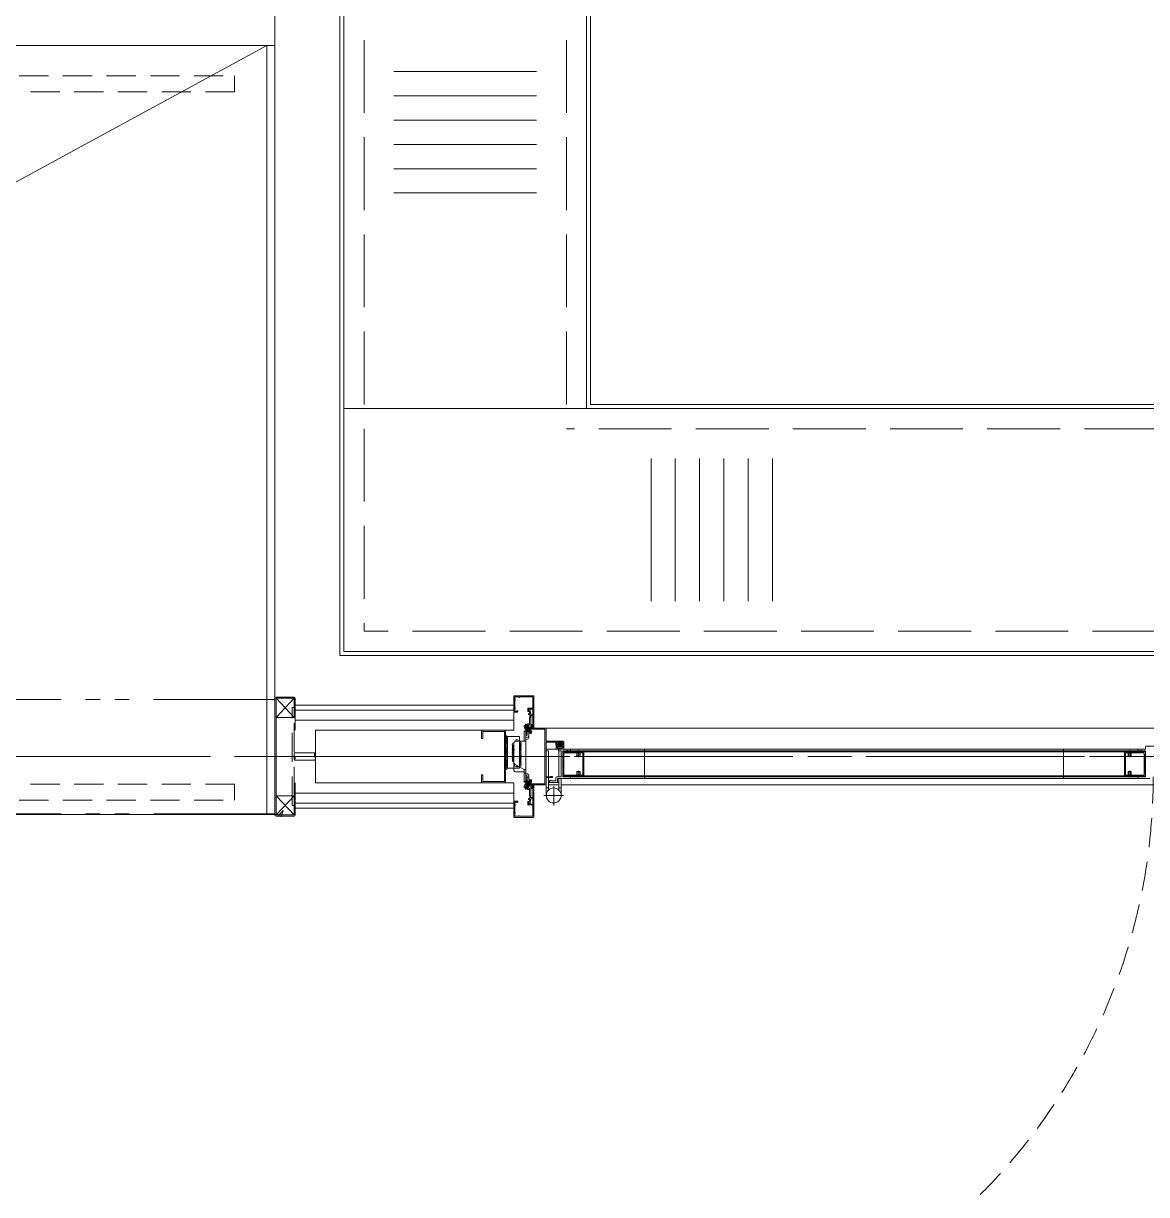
# Model space of a CAD drawing. Units: millimetres at full size. Extents: x -12803 to 120774, y -9413 to 101127.
# Drawn here: x 106304 to 107691, y 14905 to 16352 of the extents above; entities that cross this region are included whole.
import ezdxf

# ---------------------------------------------------------------- set-up
doc = ezdxf.new("R2010")
doc.units = ezdxf.units.MM
doc.header["$LTSCALE"] = 30
for name, pattern in [('CHAIN2', [12, 9, -1, 1, -1]), ('DASHED1', [1.8, 1.2, -0.6]), ('DASHED3', [4, 3, -1]), ('DOUBLE_CHAIN1', [8.8, 5, -1, 0.6, -0.6, 0.6, -1]), ('LONG_DOUBLE_CHAIN', [21.8, 18, -1, 0.6, -0.6, 0.6, -1])]:
    doc.linetypes.add(name, pattern=pattern)
doc.layers.add('0-0_NoName', color=7, linetype='Continuous')
for name, color, linetype, lineweight in [('0-4_AIHO33-厨房機器隠れ線', 7, 'DASHED1', 15), ('0-5_AIHO47-厨房機器アウトライン', 7, 'Continuous', 15), ('1-1_AIHO20-排水溝', 7, 'Continuous', 15), ('1-3_AIHO15-壁開口寸法・コメント', 7, 'Continuous', 15), ('2-2_間仕切り芯', 7, 'DOUBLE_CHAIN1', 15), ('2-3_間仕切り', 7, 'Continuous', 15), ('2-A_建具', 7, 'Continuous', 15), ('2-B_金物', 7, 'Continuous', 15), ('3-2_AIHO08-壁芯', 7, 'CHAIN2', 15), ('3-3_AIHO30-厨房機器', 7, 'Continuous', 15), ('3-7_AIHO32-厨房機器補助線', 7, 'LONG_DOUBLE_CHAIN', 15)]:
    doc.layers.add(name, color=color, linetype=linetype, lineweight=lineweight)

# ---------------------------------------------------------------- blocks, each defined once
blk = doc.blocks.new('グループ部品-707')
at = {"layer": '1-3_AIHO15-壁開口寸法・コメント'}
blk.add_line((106614.36, 15719.91), (106614.36, 16790.72), dxfattribs=at)
blk = doc.blocks.new('グループ部品-732')
at = {"layer": '0-4_AIHO33-厨房機器隠れ線'}
for points in [[(105704.36, 16287.41), (106564.36, 16287.41), (106564.36, 16267.41), (105704.36, 16267.41)], [(105704.36, 15392.41), (106564.36, 15392.41), (106564.36, 15412.41), (105704.36, 15412.41)]]:
    blk.add_lwpolyline(points, close=True, dxfattribs=at)
at = {"layer": '0-5_AIHO47-厨房機器アウトライン'}
blk.add_lwpolyline([(104854.36, 15374.91), (106604.36, 15374.91), (106604.36, 16324.91), (104854.36, 16324.91)], close=True, dxfattribs=at)
at = {"layer": '1-1_AIHO20-排水溝'}
blk.add_lwpolyline([(106614.36, 15374.91), (101324.36, 15374.91), (101324.36, 16324.91), (106614.36, 16324.91)], close=True, dxfattribs=at)
at = {"layer": '2-2_間仕切り芯'}
blk.add_line((100228.63, 15446.41), (117819.36, 15446.41), dxfattribs=at)
at = {"layer": '2-3_間仕切り'}
for p, q in [((106639.36, 15509.91), (106909.36, 15509.91)), ((106639.36, 15503.91), (106909.36, 15503.91)), ((106639.36, 15491.41), (106909.36, 15491.41)), ((106664.36, 15478.91), (106909.36, 15478.91)), ((106664.36, 15413.91), (106909.36, 15413.91)), ((106639.36, 15401.41), (106909.36, 15401.41)), ((106639.36, 15388.91), (106909.36, 15388.91)), ((106639.36, 15382.91), (106909.36, 15382.91))]:
    blk.add_line(p, q, dxfattribs=at)
at = {"layer": '2-A_建具', "linetype": 'DOUBLE_CHAIN1'}
for p, q in [((106614.36, 15516.91), (101324.36, 15516.91)), ((106615.86, 15494.91), (106637.86, 15518.41)), ((106637.86, 15494.91), (106615.86, 15518.41)), ((106637.86, 15494.91), (106615.86, 15494.91)), ((106637.86, 15397.91), (106615.86, 15397.91)), ((106615.86, 15374.41), (106637.86, 15397.91)), ((106637.86, 15374.41), (106615.86, 15397.91)), ((106614.36, 15375.91), (101324.36, 15375.91))]:
    blk.add_line(p, q, dxfattribs=at)
at = {"layer": '2-A_建具'}
for p, q in [((106614.36, 15518.41), (106614.36, 15374.41)), ((106637.86, 15519.91), (106615.86, 15519.91)), ((106639.36, 15518.41), (106639.36, 15478.91)), ((106909.36, 15478.91), (106909.36, 15520.91)), ((106913.61, 15501.41), (106909.86, 15501.41)), ((106664.36, 15478.91), (106664.36, 15413.91)), ((106870.96, 15478.91), (106897.76, 15478.91)), ((106922.06, 15477.91), (106922.06, 15465.41)), ((106924.36, 15477.91), (106922.06, 15477.91)), ((106922.63, 15482.06), (106922.15, 15483.08)), ((106928.69, 15485.56), (106922.63, 15482.06)), ((106926.24, 15482.8), (106923.78, 15487.06)), ((106927.72, 15484.19), (106924.29, 15482.21)), ((106924.34, 15482.14), (106924.77, 15482.14)), ((106924.36, 15481.41), (106949.36, 15481.41)), ((106924.36, 15472.41), (106924.36, 15481.41)), ((106924.36, 15477.91), (106924.36, 15414.91)), ((106924.41, 15482.51), (106924.51, 15482.34)), ((106924.69, 15481.53), (106927.76, 15484.12)), ((106924.69, 15481.53), (106925.12, 15481.53)), ((106925.83, 15483.1), (106924.77, 15482.14)), ((106924.82, 15482.06), (106924.77, 15482.14)), ((106924.95, 15481.08), (106925.04, 15480.93)), ((106925.04, 15480.93), (106928.11, 15483.51)), ((106925.04, 15480.93), (106925.47, 15480.93)), ((106927.54, 15483.74), (106925.12, 15481.53)), ((106925.17, 15481.46), (106925.12, 15481.53)), ((106925.17, 15481.46), (106927.59, 15483.66)), ((106925.39, 15480.32), (106925.82, 15480.32)), ((106925.46, 15480.11), (106925.46, 15474.41)), ((106947.96, 15480.11), (106925.46, 15480.11)), ((106927.89, 15483.13), (106925.47, 15480.93)), ((106925.52, 15480.85), (106925.47, 15480.93)), ((106928.73, 15482.45), (106925.65, 15479.87)), ((106925.65, 15479.87), (106925.87, 15480.24)), ((106925.65, 15479.87), (106925.74, 15479.71)), ((106925.74, 15479.71), (106928.81, 15482.3)), ((106925.74, 15479.71), (106926.17, 15479.71)), ((106925.87, 15480.24), (106925.82, 15480.32)), ((106925.86, 15476.37), (106926.37, 15479.28)), ((106925.87, 15480.24), (106928.29, 15482.45)), ((106929.08, 15481.84), (106926, 15479.26)), ((106926, 15479.26), (106926.22, 15479.64)), ((106926, 15479.26), (106926.09, 15479.11)), ((106926.09, 15479.11), (106929.16, 15481.69)), ((106926.09, 15479.11), (106926.52, 15479.11)), ((106928.39, 15477.47), (106926.12, 15477.87)), ((106928.59, 15481.92), (106926.17, 15479.71)), ((106926.22, 15479.64), (106926.17, 15479.71)), ((106926.22, 15479.64), (106928.64, 15481.84)), ((106929.43, 15481.24), (106926.35, 15478.65)), ((106926.35, 15478.65), (106926.57, 15479.03)), ((106926.35, 15478.65), (106926.44, 15478.5)), ((106926.44, 15478.5), (106929.51, 15481.09)), ((106926.44, 15478.5), (106926.87, 15478.5)), ((106928.94, 15481.31), (106926.52, 15479.11)), ((106926.57, 15479.03), (106926.52, 15479.11)), ((106926.57, 15479.03), (106928.99, 15481.24)), ((106929.78, 15480.63), (106926.7, 15478.05)), ((106926.7, 15478.05), (106926.92, 15478.43)), ((106926.7, 15478.05), (106926.79, 15477.9)), ((106927.34, 15480.9), (106926.74, 15481.94)), ((106926.79, 15477.9), (106929.86, 15480.48)), ((106926.79, 15477.9), (106927.22, 15477.9)), ((106929.29, 15480.71), (106926.87, 15478.5)), ((106926.92, 15478.43), (106926.87, 15478.5)), ((106926.92, 15478.43), (106929.34, 15480.63)), ((106929.23, 15479.27), (106927.05, 15477.44)), ((106927.05, 15477.44), (106927.27, 15477.82)), ((106927.14, 15477.29), (106929.27, 15479.08)), ((106929.64, 15480.1), (106927.22, 15477.9)), ((106927.27, 15477.82), (106927.22, 15477.9)), ((106927.27, 15477.82), (106929.69, 15480.03)), ((106927.4, 15484.24), (106927.5, 15484.07)), ((106927.76, 15484.12), (106927.54, 15483.74)), ((106927.59, 15483.66), (106927.54, 15483.74)), ((106929.32, 15478.88), (106927.57, 15477.29)), ((106929.47, 15478.27), (106927.58, 15477.18)), ((106928.03, 15483.66), (106927.59, 15483.66)), ((106927.72, 15484.19), (106927.76, 15484.12)), ((106927.84, 15480.03), (106931.12, 15474.34)), ((106928.11, 15483.51), (106927.89, 15483.13)), ((106927.94, 15483.06), (106927.89, 15483.13)), ((106928.38, 15483.06), (106927.94, 15483.06)), ((106928.03, 15483.66), (106928.11, 15483.51)), ((106928.69, 15485.56), (106928.04, 15486.48)), ((106928.29, 15482.45), (106928.24, 15482.53)), ((106928.73, 15482.45), (106928.29, 15482.45)), ((106928.81, 15482.3), (106928.59, 15481.92)), ((106928.64, 15481.84), (106928.59, 15481.92)), ((106929.08, 15481.84), (106928.64, 15481.84)), ((106928.73, 15482.45), (106928.81, 15482.3)), ((106929.16, 15481.69), (106928.94, 15481.31)), ((106928.99, 15481.24), (106928.94, 15481.31)), ((106929.43, 15481.24), (106928.99, 15481.24)), ((106929.08, 15481.84), (106929.16, 15481.69)), ((106929.9, 15476.45), (106929.2, 15479.4)), ((106929.51, 15481.09), (106929.29, 15480.71)), ((106929.34, 15480.63), (106929.29, 15480.71)), ((106929.78, 15480.63), (106929.34, 15480.63)), ((106929.43, 15481.24), (106929.51, 15481.09)), ((106929.86, 15480.48), (106929.64, 15480.1)), ((106929.69, 15480.03), (106929.64, 15480.1)), ((106930.13, 15480.03), (106929.64, 15479.61)), ((106930.13, 15480.03), (106929.69, 15480.03)), ((106929.72, 15479.46), (106930.21, 15479.87)), ((106929.78, 15480.63), (106929.86, 15480.48)), ((106930.39, 15478.81), (106929.99, 15479.5)), ((106930.13, 15480.03), (106930.21, 15479.87)), ((106930.44, 15478.83), (106930.18, 15478.68)), ((106947.96, 15412.71), (106947.96, 15480.11)), ((108068.86, 15481.41), (106949.06, 15481.41)), ((106949.36, 15481.41), (106949.36, 15465.41)), ((106869.36, 15468.91), (106869.36, 15477.31)), ((106899.36, 15477.31), (106899.36, 15415.51)), ((106901.66, 15432.1), (106901.66, 15471.1)), ((106909.56, 15463.41), (106909.56, 15455.62)), ((106924.36, 15465.41), (106911.56, 15465.41)), ((106924.36, 15472.06), (106925.28, 15472.5)), ((106925.36, 15472.41), (106924.36, 15472.41)), ((106926.27, 15470.42), (106924.36, 15469.51)), ((106926.25, 15467.82), (106924.36, 15466.94)), ((106926.01, 15473.54), (106925.36, 15472.41)), ((106925.46, 15474.41), (106926.01, 15474.41)), ((106925.86, 15473.4), (106925.86, 15476.37)), ((106926.01, 15474.41), (106926.01, 15473.54)), ((106927.05, 15477.44), (106927.14, 15477.29)), ((106927.14, 15477.29), (106927.57, 15477.29)), ((106927.62, 15477.21), (106927.57, 15477.29)), ((106927.58, 15477.18), (106928.72, 15475.2)), ((106928.16, 15473.4), (106928.16, 15476.17)), ((106928.16, 15470.81), (106928.16, 15473.35)), ((106929.1, 15476.45), (106928.68, 15475.27)), ((106928.72, 15475.2), (106930.53, 15475.07)), ((106929.9, 15476.45), (106930.53, 15475.07)), ((106930.79, 15475.22), (106930.53, 15475.07)), ((106931.22, 15476.87), (106930.61, 15475.54)), ((106930.61, 15475.54), (106930.79, 15475.22)), ((106931.58, 15476.85), (106930.79, 15475.22)), ((106949.36, 15465.41), (106970.36, 15465.41)), ((106949.36, 15464.11), (106949.36, 15421.51)), ((106961.36, 15464.11), (106949.36, 15464.11)), ((106961.36, 15460.41), (106961.36, 15464.11)), ((106962.66, 15464.11), (106962.66, 15460.41)), ((106970.06, 15464.11), (106962.66, 15464.11)), ((106963.27, 15461.74), (106965.36, 15463.41)), ((106965.13, 15463.23), (106967.75, 15460.61)), ((106965.36, 15463.41), (106967.36, 15463.41)), ((106966.37, 15463.41), (106967.67, 15462.11)), ((106969.44, 15461.74), (106967.36, 15463.41)), ((106970.06, 15460.41), (106970.06, 15464.11)), ((106971.36, 15464.41), (106971.36, 15460.41)), ((106663.63, 15450.91), (106638.55, 15450.91)), ((106899.36, 15458.53), (106897.76, 15456.93)), ((106899.36, 15456.41), (106897.76, 15454.81)), ((106909.56, 15454.2), (106909.56, 15429.41)), ((106949.36, 15398.41), (106949.36, 15455.41)), ((106949.36, 15455.41), (107689.86, 15455.41)), ((106949.36, 15453.41), (106952.36, 15453.41)), ((106952.36, 15453.41), (106952.36, 15421.51)), ((106961.56, 15455.91), (106961.56, 15459.41)), ((106961.56, 15458.32), (106961.87, 15458.01)), ((106971.16, 15458.01), (106961.56, 15458.01)), ((106961.88, 15459.41), (106963.28, 15458.01)), ((106962.86, 15455.41), (106962.06, 15455.41)), ((106964.36, 15459.41), (106962.36, 15459.41)), ((106962.66, 15460.41), (106964.36, 15461.03)), ((106963.3, 15459.41), (106964.7, 15458.01)), ((106963.36, 15458.01), (106963.36, 15455.91)), ((106963.56, 15461.97), (106964.02, 15461.51)), ((106964.9, 15462.06), (106963.62, 15461.25)), ((106964.34, 15462.6), (106964.89, 15462.06)), ((106964.36, 15461.03), (106964.36, 15459.41)), ((106969.16, 15456.61), (106964.46, 15456.61)), ((106964.46, 15455.41), (106970.66, 15455.41)), ((106964.59, 15459.52), (106966.11, 15458.01)), ((106964.95, 15460.58), (106967.52, 15458.01)), ((106965.06, 15453.41), (106965.06, 15421.21)), ((106965.06, 15453.41), (106968.06, 15453.41)), ((106965.31, 15461.63), (106968.94, 15458.01)), ((106968.16, 15459.41), (106967.37, 15461.71)), ((106967.82, 15462.06), (106969.1, 15461.25)), ((106968.16, 15459.41), (106971.16, 15459.41)), ((106968.36, 15461.03), (106970.06, 15460.41)), ((106968.36, 15459.41), (106968.36, 15461.03)), ((106970.36, 15459.41), (106968.36, 15459.41)), ((106968.95, 15459.41), (106970.35, 15458.01)), ((106969.36, 15456.81), (106969.36, 15458.01)), ((106969.86, 15452.56), (106970.36, 15453.06)), ((106969.86, 15449.56), (106969.86, 15452.56)), ((106970.16, 15449.26), (106969.86, 15449.56)), ((106970.16, 15453.46), (107329.86, 15453.46)), ((106970.16, 15437.71), (106970.16, 15449.26)), ((106970.36, 15453.06), (106970.86, 15453.06)), ((106970.37, 15459.41), (106971.16, 15458.62)), ((106970.86, 15453.06), (106970.86, 15452.26)), ((106970.86, 15452.26), (106995.86, 15452.26)), ((106970.9, 15452.41), (107070.86, 15452.41)), ((106971.16, 15459.41), (106971.16, 15455.91)), ((106971.16, 15452.26), (107329.86, 15452.26)), ((106971.36, 15458.41), (106971.36, 15460.41)), ((106994.66, 15451.16), (106971.36, 15451.16)), ((106971.36, 15451.16), (106971.36, 15423.66)), ((106979.06, 15455.41), (107070.86, 15455.41)), ((106986.37, 15453.41), (106992.37, 15453.41)), ((106986.37, 15453.01), (106992.37, 15453.01)), ((106987.37, 15452.01), (106987.37, 15447.21)), ((106987.77, 15451.61), (106990.97, 15451.61)), ((106987.77, 15451.61), (106987.77, 15446.81)), ((106989.37, 15451.51), (106989.37, 15454.41)), ((106989.37, 15449.51), (106989.37, 15450.71)), ((106989.37, 15445.81), (106989.37, 15448.71)), ((106990.97, 15451.61), (106990.97, 15446.81)), ((106991.37, 15452.01), (106991.37, 15447.21)), ((106994.66, 15423.66), (106994.66, 15451.16)), ((106995.86, 15452.26), (106995.86, 15437.71)), ((107070.96, 15455.41), (107070.96, 15419.41)), ((107689.86, 15453.46), (107329.86, 15453.46)), ((107688.86, 15452.41), (107329.86, 15452.41)), ((107688.56, 15452.26), (107329.86, 15452.26)), ((107588.76, 15455.41), (107588.76, 15419.41)), ((107685.68, 15455.41), (107588.86, 15455.41)), ((107663.86, 15452.26), (107663.86, 15437.71)), ((107688.86, 15452.26), (107663.86, 15452.26)), ((107665.06, 15451.16), (107688.36, 15451.16)), ((107665.06, 15423.66), (107665.06, 15451.16)), ((107673.36, 15453.41), (107667.36, 15453.41)), ((107673.36, 15453.01), (107667.36, 15453.01)), ((107668.36, 15452.01), (107668.36, 15447.21)), ((107671.96, 15451.61), (107668.76, 15451.61)), ((107668.76, 15451.61), (107668.76, 15446.81)), ((107670.36, 15451.51), (107670.36, 15454.41)), ((107670.36, 15449.51), (107670.36, 15450.71)), ((107670.36, 15445.81), (107670.36, 15448.71)), ((107671.96, 15451.61), (107671.96, 15446.81)), ((107672.36, 15452.01), (107672.36, 15447.21)), ((107680.36, 15454.48), (107680.36, 15455.41)), ((107688.36, 15451.16), (107688.36, 15423.66)), ((107688.86, 15453.06), (107688.86, 15452.26)), ((107689.36, 15453.06), (107688.86, 15453.06)), ((107689.86, 15452.56), (107689.36, 15453.06)), ((107689.56, 15449.26), (107689.86, 15449.56)), ((107689.56, 15437.71), (107689.56, 15449.26)), ((107689.86, 15459.41), (107689.86, 15455.41)), ((107689.86, 15455.41), (107689.86, 15458.41)), ((106663.65, 15441.91), (106638.54, 15441.91)), ((106949.36, 15446.41), (106800.36, 15446.41)), ((106910.56, 15437.2), (106922.06, 15430.56)), ((106970.46, 15437.71), (106970.16, 15437.71)), ((106970.16, 15437.11), (106970.46, 15437.11)), ((106970.16, 15425.56), (106970.16, 15437.11)), ((106970.46, 15437.11), (106970.46, 15437.71)), ((106987.77, 15446.81), (106987.37, 15447.21)), ((106987.77, 15446.81), (106990.97, 15446.81)), ((106990.97, 15446.81), (106991.37, 15447.21)), ((106995.56, 15437.71), (106995.56, 15437.11)), ((106995.86, 15437.71), (106995.56, 15437.71)), ((106995.56, 15437.11), (106995.86, 15437.11)), ((106995.86, 15437.11), (106995.86, 15422.56)), ((107663.86, 15437.71), (107664.16, 15437.71)), ((107663.86, 15437.11), (107663.86, 15422.56)), ((107664.16, 15437.11), (107663.86, 15437.11)), ((107664.16, 15437.71), (107664.16, 15437.11)), ((107668.76, 15446.81), (107668.36, 15447.21)), ((107671.96, 15446.81), (107668.76, 15446.81)), ((107671.96, 15446.81), (107672.36, 15447.21)), ((107689.26, 15437.71), (107689.56, 15437.71)), ((107689.26, 15437.11), (107689.26, 15437.71)), ((107689.56, 15437.11), (107689.26, 15437.11)), ((107689.56, 15425.56), (107689.56, 15437.11)), ((106922.06, 15427.41), (106911.56, 15427.41)), ((106922.06, 15430.56), (106922.06, 15414.91)), ((106922.06, 15430.56), (106924.36, 15430.56)), ((106922.06, 15426.05), (106924.36, 15426.05)), ((106926.25, 15425), (106924.36, 15425.88)), ((106924.36, 15423.34), (106925.28, 15422.91)), ((106924.36, 15420.76), (106925.86, 15420.05)), ((106924.36, 15420.41), (106925.36, 15420.41)), ((106925.36, 15420.41), (106926.01, 15419.28)), ((106925.86, 15422.01), (106925.86, 15418.21)), ((106928.16, 15420.94), (106925.86, 15420.94)), ((106928.16, 15422.01), (106928.16, 15418.41)), ((106949.36, 15421.51), (106955.36, 15421.51)), ((106949.36, 15420.41), (106949.36, 15411.41)), ((106957.36, 15420.41), (106949.36, 15420.41)), ((106952.36, 15420.41), (106952.36, 15405.14)), ((106955.36, 15421.51), (106955.66, 15421.81)), ((106955.66, 15421.81), (106957.36, 15421.81)), ((106957.36, 15421.81), (106957.36, 15420.41)), ((106969.86, 15425.26), (106970.16, 15425.56)), ((106969.86, 15422.26), (106969.86, 15425.26)), ((106970.36, 15421.76), (106969.86, 15422.26)), ((107329.86, 15421.36), (106970.16, 15421.36)), ((106970.86, 15421.76), (106970.36, 15421.76)), ((106970.86, 15422.56), (106970.86, 15421.76)), ((106995.86, 15422.56), (106970.86, 15422.56)), ((106971.16, 15422.56), (107329.86, 15422.56)), ((106971.16, 15422.41), (107329.86, 15422.41)), ((106971.36, 15423.66), (106994.66, 15423.66)), ((106986.37, 15421.81), (106992.37, 15421.81)), ((106986.37, 15421.41), (106992.37, 15421.41)), ((106987.77, 15428.01), (106987.37, 15427.61)), ((106987.37, 15422.81), (106987.37, 15427.61)), ((106987.77, 15428.01), (106990.97, 15428.01)), ((106987.77, 15423.21), (106987.77, 15428.01)), ((106987.77, 15423.21), (106990.97, 15423.21)), ((106989.37, 15429.01), (106989.37, 15426.11)), ((106989.37, 15425.31), (106989.37, 15424.11)), ((106989.37, 15423.31), (106989.37, 15420.41)), ((106990.97, 15428.01), (106991.37, 15427.61)), ((106990.97, 15423.21), (106990.97, 15428.01)), ((106991.37, 15422.81), (106991.37, 15427.61)), ((107688.56, 15422.56), (107329.86, 15422.56)), ((107688.56, 15422.41), (107329.86, 15422.41)), ((107689.86, 15421.36), (107329.86, 15421.36)), ((107663.86, 15422.56), (107688.86, 15422.56)), ((107688.36, 15423.66), (107665.06, 15423.66)), ((107673.36, 15421.81), (107667.36, 15421.81)), ((107673.36, 15421.41), (107667.36, 15421.41)), ((107668.76, 15428.01), (107668.36, 15427.61)), ((107668.36, 15422.81), (107668.36, 15427.61)), ((107671.96, 15428.01), (107668.76, 15428.01)), ((107668.76, 15423.21), (107668.76, 15428.01)), ((107671.96, 15423.21), (107668.76, 15423.21)), ((107670.36, 15429.01), (107670.36, 15426.11)), ((107670.36, 15425.31), (107670.36, 15424.11)), ((107670.36, 15423.31), (107670.36, 15420.41)), ((107671.96, 15428.01), (107672.36, 15427.61)), ((107671.96, 15423.21), (107671.96, 15428.01)), ((107672.36, 15422.81), (107672.36, 15427.61)), ((107688.86, 15422.56), (107688.86, 15421.76)), ((107688.86, 15421.76), (107689.36, 15421.76)), ((107689.36, 15421.76), (107689.86, 15422.26)), ((107689.86, 15425.26), (107689.56, 15425.56)), ((106639.36, 15374.41), (106639.36, 15413.91)), ((106897.76, 15413.91), (106870.96, 15413.91)), ((106909.36, 15413.91), (106909.36, 15371.91)), ((106922.06, 15415.81), (106924.36, 15415.81)), ((106922.06, 15414.91), (106924.36, 15414.91)), ((106922.63, 15410.76), (106922.15, 15409.74)), ((106922.63, 15410.76), (106928.69, 15407.26)), ((106926.24, 15410.02), (106923.78, 15405.76)), ((106924.29, 15410.61), (106924.34, 15410.68)), ((106924.29, 15410.61), (106927.72, 15408.63)), ((106928.11, 15409.31), (106924.34, 15410.68)), ((106924.34, 15410.68), (106924.77, 15410.68)), ((106949.36, 15411.41), (106924.36, 15411.41)), ((106924.41, 15410.31), (106924.51, 15410.48)), ((106924.6, 15411.14), (106924.69, 15411.29)), ((106924.6, 15411.14), (106924.82, 15410.76)), ((106928.46, 15409.91), (106924.69, 15411.29)), ((106924.69, 15411.29), (106925.12, 15411.29)), ((106924.82, 15410.76), (106924.77, 15410.68)), ((106924.77, 15410.68), (106927.89, 15409.69)), ((106927.94, 15409.76), (106924.82, 15410.76)), ((106924.95, 15411.74), (106925.17, 15411.36)), ((106925.17, 15411.36), (106925.12, 15411.29)), ((106925.12, 15411.29), (106928.24, 15410.29)), ((106925.3, 15412.35), (106925.39, 15412.5)), ((106925.3, 15412.35), (106925.52, 15411.97)), ((106925.3, 15412.35), (106929.08, 15410.98)), ((106925.39, 15412.5), (106925.82, 15412.5)), ((106929.16, 15411.13), (106925.39, 15412.5)), ((106925.46, 15418.41), (106925.46, 15412.71)), ((106926.01, 15418.41), (106925.46, 15418.41)), ((106925.46, 15412.71), (106947.96, 15412.71)), ((106925.52, 15411.97), (106925.47, 15411.89)), ((106928.64, 15410.98), (106925.52, 15411.97)), ((106925.65, 15412.96), (106925.74, 15413.11)), ((106925.65, 15412.96), (106925.87, 15412.58)), ((106925.65, 15412.96), (106929.43, 15411.58)), ((106925.74, 15413.11), (106926.17, 15413.11)), ((106929.51, 15411.73), (106925.74, 15413.11)), ((106925.87, 15412.58), (106925.82, 15412.5)), ((106925.82, 15412.5), (106928.94, 15411.51)), ((106925.86, 15418.21), (106926.68, 15413.54)), ((106928.99, 15411.58), (106925.87, 15412.58)), ((106926, 15413.56), (106926.09, 15413.71)), ((106926, 15413.56), (106926.22, 15413.18)), ((106926, 15413.56), (106929.78, 15412.19)), ((106926.01, 15419.28), (106926.01, 15418.41)), ((106926.09, 15413.71), (106926.52, 15413.71)), ((106929.86, 15412.34), (106926.09, 15413.71)), ((106926.22, 15413.18), (106926.17, 15413.11)), ((106926.17, 15413.11), (106929.29, 15412.11)), ((106926.18, 15409.52), (106927.54, 15409.08)), ((106929.34, 15412.19), (106926.22, 15413.18)), ((106926.35, 15414.17), (106926.44, 15414.32)), ((106926.35, 15414.17), (106926.57, 15413.79)), ((106926.35, 15414.17), (106930.13, 15412.79)), ((106926.44, 15414.32), (106926.87, 15414.32)), ((106930.21, 15412.95), (106926.44, 15414.32)), ((106926.57, 15413.79), (106926.52, 15413.71)), ((106926.52, 15413.71), (106929.64, 15412.72)), ((106929.69, 15412.79), (106926.57, 15413.79)), ((106926.68, 15413.54), (106928.94, 15413.94)), ((106926.7, 15414.77), (106926.79, 15414.93)), ((106926.7, 15414.77), (106926.92, 15414.39)), ((106926.7, 15414.77), (106927.3, 15414.56)), ((106927.34, 15411.92), (106926.74, 15410.88)), ((106927.39, 15414.71), (106926.79, 15414.93)), ((106926.92, 15414.39), (106926.87, 15414.32)), ((106926.87, 15414.32), (106929.99, 15413.33)), ((106930.04, 15413.4), (106926.92, 15414.39)), ((106927.62, 15415.61), (106927.22, 15414.93)), ((106927.4, 15408.58), (106927.5, 15408.75)), ((106927.59, 15409.16), (106927.54, 15409.08)), ((106927.76, 15408.7), (106927.54, 15409.08)), ((106927.58, 15415.64), (106927.84, 15415.49)), ((106929.9, 15416.37), (106927.71, 15414.28)), ((106927.8, 15414.37), (106930.48, 15413.4)), ((106927.84, 15412.79), (106931.12, 15418.48)), ((106927.94, 15409.76), (106927.89, 15409.69)), ((106928.11, 15409.31), (106927.89, 15409.69)), ((106930.56, 15413.55), (106927.94, 15414.51)), ((106928.69, 15407.26), (106928.04, 15406.34)), ((106928.09, 15414.65), (106930.34, 15413.93)), ((106928.16, 15418.41), (106928.94, 15413.94)), ((106928.29, 15410.37), (106928.24, 15410.29)), ((106928.46, 15409.91), (106928.24, 15410.29)), ((106928.38, 15409.76), (106928.46, 15409.91)), ((106928.55, 15415.08), (106930.44, 15413.99)), ((106928.64, 15410.98), (106928.59, 15410.9)), ((106928.81, 15410.52), (106928.59, 15410.9)), ((106929.08, 15410.98), (106928.64, 15410.98)), ((106928.72, 15417.62), (106930.53, 15417.75)), ((106928.88, 15417.3), (106930.35, 15417.43)), ((106928.99, 15411.58), (106928.94, 15411.51)), ((106929.16, 15411.13), (106928.94, 15411.51)), ((106929.43, 15411.58), (106928.99, 15411.58)), ((106929.08, 15410.98), (106929.16, 15411.13)), ((106929.34, 15412.19), (106929.29, 15412.11)), ((106929.51, 15411.73), (106929.29, 15412.11)), ((106929.78, 15412.19), (106929.34, 15412.19)), ((106929.43, 15411.58), (106929.51, 15411.73)), ((106929.69, 15412.79), (106929.64, 15412.72)), ((106929.86, 15412.34), (106929.64, 15412.72)), ((106930.13, 15412.79), (106929.69, 15412.79)), ((106929.78, 15412.19), (106929.86, 15412.34)), ((106929.9, 15416.37), (106930.79, 15417.6)), ((106930.04, 15413.4), (106929.99, 15413.33)), ((106930.21, 15412.95), (106929.99, 15413.33)), ((106930.48, 15413.4), (106930.04, 15413.4)), ((106930.13, 15412.79), (106930.21, 15412.95)), ((106930.31, 15415.67), (106931.54, 15415.9)), ((106930.39, 15414.01), (106930.34, 15413.93)), ((106930.56, 15413.55), (106930.34, 15413.93)), ((106930.35, 15417.43), (106930.53, 15417.75)), ((106930.44, 15413.99), (106931.58, 15415.97)), ((106930.48, 15413.4), (106930.56, 15413.55)), ((106930.53, 15417.75), (106930.79, 15417.6)), ((106931.58, 15415.97), (106930.79, 15417.6)), ((106965.06, 15411.41), (106952.36, 15411.41)), ((106954.62, 15414.41), (106962.37, 15414.41)), ((106958.71, 15410), (106958.71, 15386.07)), ((106965.06, 15419.41), (106965.06, 15405.14)), ((107070.96, 15419.41), (106968.06, 15419.41)), ((106968.06, 15419.41), (106968.06, 15398.41)), ((107329.86, 15411.41), (106968.06, 15411.41)), ((106979.06, 15419.41), (107329.86, 15419.41)), ((107692.36, 15419.41), (107329.86, 15419.41)), ((108068.86, 15411.41), (107329.86, 15411.41)), ((106637.86, 15397.91), (106639.36, 15397.91)), ((106637.86, 15374.41), (106637.86, 15397.91)), ((106913.61, 15391.41), (106909.86, 15391.41)), ((106946.36, 15398.41), (106970.92, 15398.41)), ((106624.45, 15379.83), (106618.72, 15373.78)), ((106624.45, 15379.83), (106622.14, 15372.08)), ((106615.86, 15374.41), (106637.86, 15374.41)), ((106615.86, 15372.91), (106637.86, 15372.91))]:
    blk.add_line(p, q, dxfattribs=at)
at = {"layer": '2-A_建具', "linetype": 'DASHED1'}
for p, q in [((106635.56, 15385.91), (106635.56, 15506.91)), ((106637.86, 15506.91), (106635.56, 15506.91)), ((106637.86, 15397.91), (106637.86, 15494.91)), ((106635.56, 15385.91), (106637.86, 15385.91))]:
    blk.add_line(p, q, dxfattribs=at)
at = {"layer": '2-A_建具'}
for points in [[(106909.86, 15521.41), (106933.86, 15521.41), (106934.36, 15520.91)], [(106615.86, 15374.41), (106615.86, 15518.41), (106637.86, 15518.41)], [(106637.86, 15518.41), (106637.86, 15494.91), (106639.36, 15494.91)], [(106910.66, 15519.61), (106910.66, 15517.43), (106910.77, 15517.2)], [(106910.77, 15515.62), (106910.66, 15515.39), (106910.66, 15507.43), (106910.77, 15507.2)], [(106915.07, 15519.99), (106914.83, 15520.11), (106911.16, 15520.11)], [(106932.46, 15520.11), (106916.88, 15520.11), (106916.64, 15519.99)], [(106930.96, 15497.91), (106932.96, 15497.91), (106932.96, 15505.11), (106927.56, 15505.11), (106927.56, 15503.08), (106927.96, 15502.51), (106927.96, 15502.01), (106926.56, 15502.01), (106926.56, 15506.11), (106932.96, 15506.11), (106932.96, 15519.61)], [(106934.36, 15520.91), (106934.36, 15481.41), (106929.8, 15481.41)], [(106910.77, 15505.62), (106910.66, 15505.39), (106910.66, 15503.11)], [(106911.16, 15502.61), (106912.87, 15502.61), (106913.08, 15502.7)], [(106929.26, 15497.11), (106929.26, 15494.71), (106928.96, 15494.41), (106928.96, 15485.71), (106926.05, 15484.03), (106925.95, 15483.84), (106925.47, 15483.56), (106925.25, 15483.57), (106922.45, 15481.95), (106923.57, 15480.01), (106924.36, 15480.01), (106924.36, 15481.41), (106926.51, 15481.41), (106928.98, 15482.84), (106929.8, 15481.41)], [(106928.52, 15504.86), (106927.4, 15502.92), (106928.2, 15502.7), (106929.11, 15499.31), (106928.06, 15499.31)], [(106930.46, 15491.87), (106930.46, 15498.92), (106929.46, 15502.65), (106929.46, 15504.61)], [(106930.46, 15483.35), (106930.68, 15485.91), (106932.96, 15485.91), (106932.96, 15496.91), (106930.96, 15496.91)], [(106922.7, 15484.83), (106924.39, 15483.71), (106925.69, 15483.76)], [(106924.29, 15482.21), (106924.34, 15482.14), (106924.72, 15482.46)], [(106927.29, 15483.95), (106924.6, 15481.68), (106924.69, 15481.53)], [(106924.6, 15481.68), (106924.82, 15482.06), (106926.18, 15483.3)], [(106928.03, 15483.66), (106924.95, 15481.08), (106925.17, 15481.46)], [(106928.38, 15483.06), (106925.3, 15480.47), (106925.39, 15480.32), (106928.46, 15482.91)], [(106925.3, 15480.47), (106925.52, 15480.85), (106927.94, 15483.06)], [(106926.25, 15486.88), (106926.37, 15484.86), (106925.69, 15483.76)], [(106928.38, 15483.06), (106928.46, 15482.91), (106928.24, 15482.53), (106925.82, 15480.32)], [(106928.16, 15476.17), (106928.63, 15478.88), (106926.37, 15479.28)], [(106929.96, 15476.36), (106929.1, 15476.45), (106928.28, 15477.59)], [(106930.61, 15475.54), (106929.65, 15479.59), (106931.22, 15476.87)], [(106930.21, 15479.87), (106929.99, 15479.5), (106929.81, 15479.32)], [(106931.86, 15484.2), (106931.58, 15482.61), (106930.46, 15482.61), (106930.46, 15490.95), (106930.34, 15491.14), (106930.34, 15491.69), (106930.46, 15491.87)], [(106930.44, 15478.83), (106931.58, 15476.85), (106931.22, 15476.87)], [(106932.86, 15481.41), (106932.86, 15484.81), (106931.73, 15484.81), (106931.45, 15483.22)], [(106869.36, 15415.51), (106869.36, 15423.91), (106870.96, 15423.91), (106870.96, 15415.51), (106897.76, 15415.51), (106897.76, 15477.31), (106870.96, 15477.31), (106870.96, 15468.91), (106869.36, 15468.91)], [(106961.56, 15459.41), (106964.56, 15459.41), (106965.34, 15461.71)], [(106965.33, 15453.48), (106967.94, 15453.48), (106967.94, 15438.07), (106968.07, 15437.88), (106968.07, 15436.94), (106967.94, 15436.75), (106967.94, 15421.34), (106962.44, 15421.34)], [(106979.37, 15454.48), (106979.37, 15455.41), (106965.33, 15455.41)], [(106978.37, 15421.34), (106969.87, 15421.34), (106969.87, 15453.48), (106974.57, 15453.48), (106974.57, 15453.78), (106975.17, 15453.78), (106975.17, 15453.48), (106975.57, 15453.48), (106975.57, 15453.78), (106976.17, 15453.78), (106976.17, 15453.48), (106978.37, 15453.48)], [(106987.77, 15451.61), (106986.37, 15453.01), (106986.37, 15453.41)], [(106990.97, 15451.61), (106992.37, 15453.01), (106992.37, 15453.41)], [(107668.76, 15451.61), (107667.36, 15453.01), (107667.36, 15453.41)], [(107671.96, 15451.61), (107673.36, 15453.01), (107673.36, 15453.41)], [(107681.36, 15421.34), (107689.86, 15421.34), (107689.86, 15453.48), (107685.16, 15453.48), (107685.16, 15453.78), (107684.56, 15453.78), (107684.56, 15453.48), (107684.16, 15453.48), (107684.16, 15453.78), (107683.56, 15453.78), (107683.56, 15453.48), (107681.36, 15453.48)], [(107689.86, 15459.41), (107708.36, 15459.41), (107708.36, 15455.41), (107809.96, 15455.41), (107809.96, 15419.41)], [(106924.36, 15420.41), (106924.36, 15411.41), (106926.51, 15411.41), (106928.98, 15409.98), (106929.8, 15411.41)], [(106961.44, 15420.34), (106961.44, 15416.34), (106955.66, 15416.34)], [(106963.37, 15415.41), (106963.37, 15419.41), (106979.37, 15419.41), (106979.37, 15420.34)], [(106987.77, 15423.21), (106986.37, 15421.81), (106986.37, 15421.41)], [(106990.97, 15423.21), (106992.37, 15421.81), (106992.37, 15421.41)], [(107668.76, 15423.21), (107667.36, 15421.81), (107667.36, 15421.41)], [(107671.96, 15423.21), (107673.36, 15421.81), (107673.36, 15421.41)], [(107695.39, 15419.41), (107680.36, 15419.41), (107680.36, 15420.34)], [(106929.26, 15395.71), (106929.26, 15398.11), (106928.96, 15398.41), (106928.96, 15407.11), (106926.05, 15408.79), (106925.95, 15408.99), (106925.47, 15409.26), (106925.25, 15409.25), (106922.45, 15410.87), (106923.57, 15412.81), (106924.36, 15412.81)], [(106922.7, 15407.99), (106924.39, 15409.11), (106925.69, 15409.06)], [(106924.6, 15411.14), (106928.38, 15409.76), (106927.94, 15409.76)], [(106924.72, 15410.36), (106928.03, 15409.16), (106928.11, 15409.31)], [(106924.95, 15411.74), (106928.73, 15410.37), (106928.81, 15410.52), (106925.04, 15411.89)], [(106924.95, 15411.74), (106925.04, 15411.89), (106925.47, 15411.89), (106928.59, 15410.9)], [(106928.73, 15410.37), (106928.29, 15410.37), (106925.17, 15411.36)], [(106926.25, 15405.94), (106926.37, 15407.96), (106925.69, 15409.06)], [(106928.03, 15409.16), (106927.59, 15409.16), (106925.83, 15409.72)], [(106926.79, 15414.93), (106927.22, 15414.93), (106927.47, 15414.85)], [(106927.72, 15408.63), (106927.76, 15408.7), (106927.29, 15408.87)], [(106930.35, 15417.43), (106927.31, 15414.58), (106928.88, 15417.3)], [(106927.58, 15415.64), (106928.72, 15417.62), (106928.88, 15417.3)], [(106929.96, 15416.46), (106930.31, 15415.67), (106929.73, 15414.39)], [(106934.36, 15371.91), (106934.36, 15411.41), (106929.8, 15411.41)], [(106931.86, 15408.62), (106931.58, 15410.21), (106930.46, 15410.21), (106930.46, 15401.87), (106930.34, 15401.69), (106930.34, 15401.14), (106930.46, 15400.95)], [(106930.46, 15409.47), (106930.68, 15406.91), (106932.96, 15406.91), (106932.96, 15395.91), (106930.96, 15395.91)], [(106932.86, 15411.41), (106932.86, 15408.01), (106931.73, 15408.01), (106931.45, 15409.6)], [(106968.06, 15407.91), (106965.06, 15407.91), (106965.06, 15414.41), (106952.36, 15414.41), (106952.36, 15407.91), (106949.36, 15407.91)], [(106930.96, 15394.91), (106932.96, 15394.91), (106932.96, 15387.71), (106927.56, 15387.71), (106927.56, 15389.74), (106927.96, 15390.31), (106927.96, 15390.81), (106926.56, 15390.81), (106926.56, 15386.71), (106932.96, 15386.71), (106932.96, 15373.21)], [(106928.52, 15387.96), (106927.4, 15389.9), (106928.2, 15390.12), (106929.11, 15393.51), (106928.06, 15393.51)], [(106930.46, 15400.95), (106930.46, 15393.9), (106929.46, 15390.17), (106929.46, 15388.21)], [(106910.77, 15387.2), (106910.66, 15387.43), (106910.66, 15389.71)], [(106910.77, 15377.2), (106910.66, 15377.43), (106910.66, 15385.39), (106910.77, 15385.62)], [(106911.16, 15390.21), (106912.87, 15390.21), (106913.08, 15390.12)], [(106909.86, 15371.41), (106933.86, 15371.41), (106934.36, 15371.91)], [(106910.66, 15373.21), (106910.66, 15375.39), (106910.77, 15375.62)], [(106915.07, 15372.83), (106914.83, 15372.71), (106911.16, 15372.71)], [(106932.46, 15372.71), (106916.88, 15372.71), (106916.64, 15372.83)]]:
    blk.add_lwpolyline(points, dxfattribs=at)
for points in [[(106899.36, 15432.1), (106899.36, 15471.1), (106916.36, 15471.1), (106916.36, 15432.1)], [(106979.37, 15453.41), (107165.36, 15453.41), (107165.36, 15452.41), (106979.37, 15452.41)], [(106979.37, 15421.41), (107165.36, 15421.41), (107165.36, 15422.41), (106979.37, 15422.41)]]:
    blk.add_lwpolyline(points, close=True, dxfattribs=at)
blk.add_circle((106958.71, 15398.41), 9.25, dxfattribs=at)
for centre, radius, start, end in [((106909.86, 15520.91), 0.5, 90.00001, 179.99999), ((106615.86, 15518.41), 1.5, 90, 180), ((106637.86, 15518.41), 1.5, 0, 90), ((106911.16, 15519.61), 0.5, 90.00001, 179.99999), ((106910.16, 15516.41), 1, 307.97987, 52.02013), ((106910.16, 15506.41), 1, 307.97987, 52.02013), ((106915.86, 15520.61), 1, 217.97987, 322.02013), ((106932.46, 15519.61), 0.5, 0.00001, 89.99999), ((106909.86, 15501.91), 0.5, 180.00001, 269.99999), ((106911.16, 15503.11), 0.5, 180.00001, 269.99999), ((106913.61, 15502.16), 0.75, 270.00002, 134.41533), ((106928.06, 15498.81), 0.5, 89.99999, 270.00001), ((106928.06, 15497.11), 1.2, 0.00001, 89.99999), ((106928.96, 15504.61), 0.5, 0, 150.00001), ((106930.96, 15497.41), 0.5, 89.99999, 270.00001), ((106870.96, 15477.31), 1.6, 90.00191, 180), ((106897.76, 15477.31), 1.6, 0, 90), ((106923.33, 15483.63), 1.3, 135.88085, 205), ((106928.86, 15478.27), 9, 104.11915, 135.88085), ((106923.97, 15482.26), 0.5, 30, 120), ((106926.98, 15485.74), 1.3, 35, 104.11915), ((106927.84, 15484.49), 0.5, 120, 210), ((106929.43, 15479.47), 0.248, 30, 197.19096), ((106930.96, 15483.31), 0.5, 175, 349.99999), ((106932.36, 15484.11), 0.5, 360, 170.00001), ((106899.36, 15470.5), 2, 336.42182, 90), ((106899.36, 15468.9), 2, 336.42182, 90), ((106899.36, 15467.3), 2, 336.42182, 90), ((106899.36, 15465.7), 2, 336.42182, 90), ((106899.36, 15464.1), 2, 336.42182, 90), ((106899.36, 15462.5), 2, 336.42182, 90), ((106909.56, 15461.41), 2, 90, 270), ((106911.56, 15463.41), 2, 90, 180), ((106913.36, 15465.41), 2, 0, 180), ((106916.36, 15463.05), 2, 336.42182, 90), ((106916.36, 15461.45), 2, 336.42182, 90), ((106924.86, 15473.4), 1, 295.33088, 0), ((106924.86, 15470.81), 3.3, 295, 0), ((106924.86, 15473.4), 3.3, 295.33088, 0), ((106970.36, 15464.41), 1, 0, 90), ((106641.87, 15448.68), 4, 146.08709, 219.84902), ((106667.01, 15448.68), 4, 146.30993, 214.95065), ((106660.35, 15448.61), 4, 326.58342, 35.10845), ((106899.36, 15460.9), 2, 336.42182, 90), ((106899.36, 15459.3), 2, 336.42182, 90), ((106899.36, 15457.7), 2, 336.42182, 90), ((106899.36, 15456.1), 2, 336.42182, 90), ((106899.36, 15454.5), 2, 336.42182, 90), ((106899.36, 15452.9), 2, 336.42182, 90), ((106899.36, 15451.3), 2, 336.42182, 90), ((106899.36, 15449.7), 2, 336.42182, 90), ((106899.36, 15448.1), 2, 336.42182, 90), ((106909.56, 15459.81), 2, 156.42182, 270), ((106909.56, 15458.21), 2, 156.42182, 270), ((106909.56, 15456.61), 2, 156.42182, 270), ((106909.56, 15455.01), 2, 156.42182, 270), ((106909.56, 15453.41), 2, 156.42182, 270), ((106909.56, 15451.81), 2, 156.42182, 270), ((106909.56, 15450.21), 2, 156.42182, 270), ((106909.56, 15448.61), 2, 156.42182, 270), ((106908.86, 15454.91), 1, 314.427, 45.573), ((106916.36, 15459.85), 2, 336.42182, 90), ((106916.36, 15458.25), 2, 336.42182, 90), ((106916.36, 15456.65), 2, 336.42182, 90), ((106916.36, 15455.05), 2, 336.42182, 90), ((106916.36, 15453.45), 2, 336.42182, 90), ((106916.36, 15451.85), 2, 336.42182, 90), ((106916.36, 15450.25), 2, 336.42182, 90), ((106916.36, 15448.65), 2, 336.42182, 90), ((106916.36, 15447.05), 2, 336.42182, 90), ((106962.36, 15460.41), 1, 180, 270), ((106962.06, 15455.91), 0.5, 180, 270), ((106962.86, 15455.91), 0.5, 270, 0), ((106963.46, 15461.51), 0.3, 128.58965, 302.24754), ((106964.46, 15456.01), 0.6, 90, 270), ((106965.33, 15454.45), 0.965, 90, 270), ((106965.06, 15461.81), 0.3, 341.20266, 122.24754), ((106967.66, 15461.81), 0.3, 57.75246, 198.79734), ((106969.26, 15461.51), 0.3, 237.75246, 51.41035), ((106969.16, 15456.81), 0.2, 270, 0), ((106970.36, 15460.41), 1, 270, 0), ((106970.66, 15455.91), 0.5, 270, 0), ((106978.37, 15454.48), 1, 270, 0), ((107681.36, 15454.48), 1, 180, 270), ((107690.86, 15458.41), 1, 90, 180), ((106641.87, 15444.14), 4, 145.43112, 214.5133), ((106635.3, 15444.17), 4, 324.88675, 29.04061), ((106660.35, 15444.17), 4, 325.53716, 33.55494), ((106899.36, 15446.5), 2, 336.42182, 90), ((106899.36, 15444.9), 2, 336.42182, 90), ((106899.36, 15443.3), 2, 336.42182, 90), ((106899.36, 15441.7), 2, 336.42182, 90), ((106899.36, 15440.1), 2, 336.42182, 90), ((106899.36, 15438.5), 2, 336.42182, 90), ((106899.36, 15436.9), 2, 336.42182, 90), ((106899.36, 15435.3), 2, 336.42182, 90), ((106899.36, 15433.7), 2, 336.42182, 90), ((106909.56, 15447.01), 2, 156.42182, 270), ((106909.56, 15445.41), 2, 156.42182, 270), ((106909.56, 15443.81), 2, 156.42182, 270), ((106909.56, 15442.21), 2, 156.42182, 270), ((106911.56, 15438.93), 2, 180, 240), ((106912.15, 15436.28), 2, 149.98486, 329.98486), ((106913.54, 15435.48), 2, 216.40668, 329.98486), ((106916.36, 15445.45), 2, 336.42182, 90), ((106916.36, 15443.85), 2, 336.42182, 90), ((106916.36, 15442.25), 2, 336.42182, 90), ((106916.36, 15440.65), 2, 336.42182, 90), ((106916.36, 15439.05), 2, 336.42182, 90), ((106916.36, 15437.45), 2, 336.42182, 90), ((106916.36, 15435.85), 2, 270, 90), ((106899.36, 15432.1), 2, 270, 90), ((106911.56, 15429.41), 2, 180, 270), ((106924.86, 15422.01), 1, 0, 65), ((106924.86, 15422.01), 3.3, 0, 65), ((106962.44, 15420.34), 1, 90, 180), ((106978.37, 15420.34), 1, 0, 90), ((107681.36, 15420.34), 1, 90, 180), ((106870.96, 15415.51), 1.6, 180, 270), ((106897.76, 15415.51), 1.6, 270, 0), ((106923.33, 15409.19), 1.3, 155, 224.11915), ((106928.86, 15414.55), 9, 224.11915, 255.88085), ((106923.97, 15410.56), 0.5, 240, 330), ((106926.98, 15407.09), 1.3, 255.88085, 325), ((106927.53, 15414.45), 0.248, 150, 317.19096), ((106927.84, 15408.33), 0.5, 150, 240), ((106930.96, 15409.51), 0.5, 10.00001, 185), ((106932.36, 15408.71), 0.5, 189.99999, 0), ((106954.62, 15415.66), 1.25, 32.95652, 270), ((106962.37, 15415.41), 1, 270, 0), ((106909.86, 15390.91), 0.5, 90.00001, 179.99999), ((106913.61, 15390.66), 0.75, 225.58467, 89.99998), ((106928.06, 15394.01), 0.5, 89.99999, 270.00001), ((106928.06, 15395.71), 1.2, 270.00001, 359.99999), ((106930.96, 15395.41), 0.5, 89.99999, 270.00001), ((106911.16, 15389.71), 0.5, 90.00001, 179.99999), ((106910.16, 15386.41), 1, 307.97987, 52.02013), ((106910.16, 15376.41), 1, 307.97987, 52.02013), ((106928.96, 15388.21), 0.5, 209.99999, 360), ((106615.86, 15374.41), 1.5, 180, 270), ((106637.86, 15374.41), 1.5, 270, 0), ((106909.86, 15371.91), 0.5, 180.00001, 269.99999), ((106911.16, 15373.21), 0.5, 180.00001, 269.99999), ((106915.86, 15372.21), 1, 37.97987, 142.02013), ((106932.46, 15373.21), 0.5, 270.00001, 359.99999)]:
    blk.add_arc(centre, radius, start, end, dxfattribs=at)
at = {"layer": '2-A_建具', "linetype": 'DASHED1'}
blk.add_arc((106969.87, 15421.34), 729.54, 315, 0.00982, dxfattribs=at)
at = {"layer": '2-B_金物'}
for p, q in [((106694.36, 17581.41), (106694.36, 15571.41)), ((106699.36, 17171.41), (106699.36, 15576.41)), ((106999.36, 17171.41), (106999.36, 15876.41)), ((107004.36, 17171.41), (107004.36, 15881.41)), ((106761.25, 16292.57), (106937.47, 16292.57)), ((106761.25, 16262.57), (106937.47, 16262.57)), ((106761.25, 16232.57), (106937.47, 16232.57)), ((106761.25, 16202.57), (106937.47, 16202.57)), ((106761.25, 16172.57), (106937.47, 16172.57)), ((106761.25, 16142.57), (106937.47, 16142.57)), ((108399.36, 15876.41), (106699.36, 15876.41)), ((108394.36, 15881.41), (107004.36, 15881.41)), ((107078.95, 15814.52), (107078.95, 15638.3)), ((107108.95, 15814.52), (107108.95, 15638.3)), ((107138.95, 15814.52), (107138.95, 15638.3)), ((107168.95, 15814.52), (107168.95, 15638.3)), ((107198.95, 15814.52), (107198.95, 15638.3)), ((107228.95, 15814.52), (107228.95, 15638.3)), ((108704.36, 15571.41), (106694.36, 15571.41)), ((108699.36, 15576.41), (106699.36, 15576.41))]:
    blk.add_line(p, q, dxfattribs=at)
at = {"layer": '2-B_金物', "linetype": 'DASHED3'}
for p, q in [((106724.36, 17171.41), (106724.36, 15601.41)), ((106974.36, 17171.41), (106974.36, 15851.41)), ((108424.36, 15851.41), (106974.36, 15851.41)), ((108674.36, 15601.41), (106724.36, 15601.41))]:
    blk.add_line(p, q, dxfattribs=at)
at = {"layer": '3-2_AIHO08-壁芯'}
blk.add_line((109774.36, 15446.41), (101074.36, 15446.41), dxfattribs=at)
at = {"layer": '3-3_AIHO30-厨房機器'}
blk.add_line((104854.36, 15374.91), (106604.36, 15374.91), dxfattribs=at)
blk.add_lwpolyline([(104854.36, 15374.91), (106604.36, 15374.91), (106604.36, 16324.91), (104854.36, 16324.91)], close=True, dxfattribs=at)
at = {"layer": '3-7_AIHO32-厨房機器補助線'}
blk.add_line((106604.36, 16324.91), (104854.36, 15374.91), dxfattribs=at)
at = {"layer": '1-3_AIHO15-壁開口寸法・コメント'}
blk.add_blockref('グループ部品-707', (0, 0), dxfattribs=at)
blk = doc.blocks.new('グループ部品-738')
at = {"layer": '1-3_AIHO15-壁開口寸法・コメント'}
blk.add_line((106614.36, 15719.91), (106614.36, 16790.72), dxfattribs=at)
blk = doc.blocks.new('グループ部品-763')
at = {"layer": '0-4_AIHO33-厨房機器隠れ線'}
for points in [[(105704.36, 16287.41), (106564.36, 16287.41), (106564.36, 16267.41), (105704.36, 16267.41)], [(105704.36, 15392.41), (106564.36, 15392.41), (106564.36, 15412.41), (105704.36, 15412.41)]]:
    blk.add_lwpolyline(points, close=True, dxfattribs=at)
at = {"layer": '0-5_AIHO47-厨房機器アウトライン'}
blk.add_lwpolyline([(104854.36, 15374.91), (106604.36, 15374.91), (106604.36, 16324.91), (104854.36, 16324.91)], close=True, dxfattribs=at)
at = {"layer": '1-1_AIHO20-排水溝'}
blk.add_lwpolyline([(106614.36, 15374.91), (101324.36, 15374.91), (101324.36, 16324.91), (106614.36, 16324.91)], close=True, dxfattribs=at)
at = {"layer": '3-2_AIHO08-壁芯'}
blk.add_line((109774.36, 15446.41), (101074.36, 15446.41), dxfattribs=at)
at = {"layer": '3-3_AIHO30-厨房機器'}
blk.add_line((104854.36, 15374.91), (106604.36, 15374.91), dxfattribs=at)
blk.add_lwpolyline([(104854.36, 15374.91), (106604.36, 15374.91), (106604.36, 16324.91), (104854.36, 16324.91)], close=True, dxfattribs=at)
at = {"layer": '3-7_AIHO32-厨房機器補助線'}
blk.add_line((106604.36, 16324.91), (104854.36, 15374.91), dxfattribs=at)
at = {"layer": '1-3_AIHO15-壁開口寸法・コメント'}
blk.add_blockref('グループ部品-738', (0, 0), dxfattribs=at)

msp = doc.modelspace()

# ---------------------------------------------------------------- block references
at = {"layer": '0-0_NoName'}
for name in ['グループ部品-732', 'グループ部品-763']:
    msp.add_blockref(name, (0, 0), dxfattribs=at)

doc.saveas('drawing.dxf')
